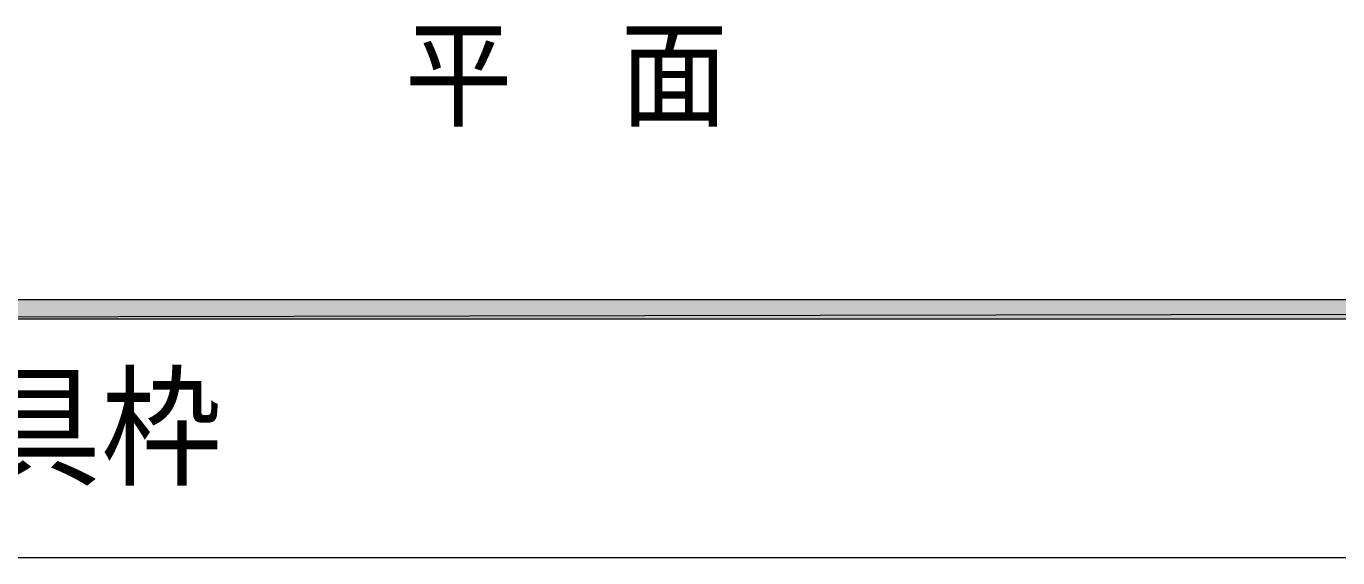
# Model space of a CAD drawing. Header units: millimetres. Extents: x 0 to 420, y 0 to 297.
# Drawn here: x 60.93 to 108.35, y 156.99 to 176.2 of the extents above; entities that cross this region are included whole.
import ezdxf
from ezdxf.enums import TextEntityAlignment as Align

# ---------------------------------------------------------------- set-up
doc = ezdxf.new("R2010")
doc.units = ezdxf.units.MM
doc.styles.add('kst32b', font='NotoSansJP-Variable.ttf')

msp = doc.modelspace()

# ---------------------------------------------------------------- hatches: boundary and pattern name
h = msp.add_hatch(color=7)
h.paths.add_polyline_path([(394.166, 165.629), (394.166, 166.328), (26.183, 165.629), (394.166, 165.629)])
h.paths.add_polyline_path([(394.166, 166.328), (26.183, 165.629), (26.183, 166.328), (394.166, 166.328)])

# ---------------------------------------------------------------- linework, layer by layer
at = {"lineweight": 0}
for points in [[(394.166, 165.629), (394.166, 166.328), (26.183, 165.629)], [(394.166, 166.328), (26.183, 165.629), (26.183, 166.328)]]:
    msp.add_lwpolyline(points, close=True, dxfattribs=at)
at = {"lineweight": 13}
msp.add_lwpolyline([(394.166, 156.993), (26.183, 156.993)], dxfattribs=at)

# ---------------------------------------------------------------- texts
at = {"style": 'kst32b'}
for s, height, p, p2 in [('平\u3000面', 3.1187, (74.612, 172.91), (86.308, 172.91)), ('木製建具枠', 3.4908, (46.186, 159.978), (68.003, 159.978))]:
    msp.add_text(s, height=height, dxfattribs=at).set_placement(p, p2, align=Align.FIT)

doc.saveas('drawing.dxf')
